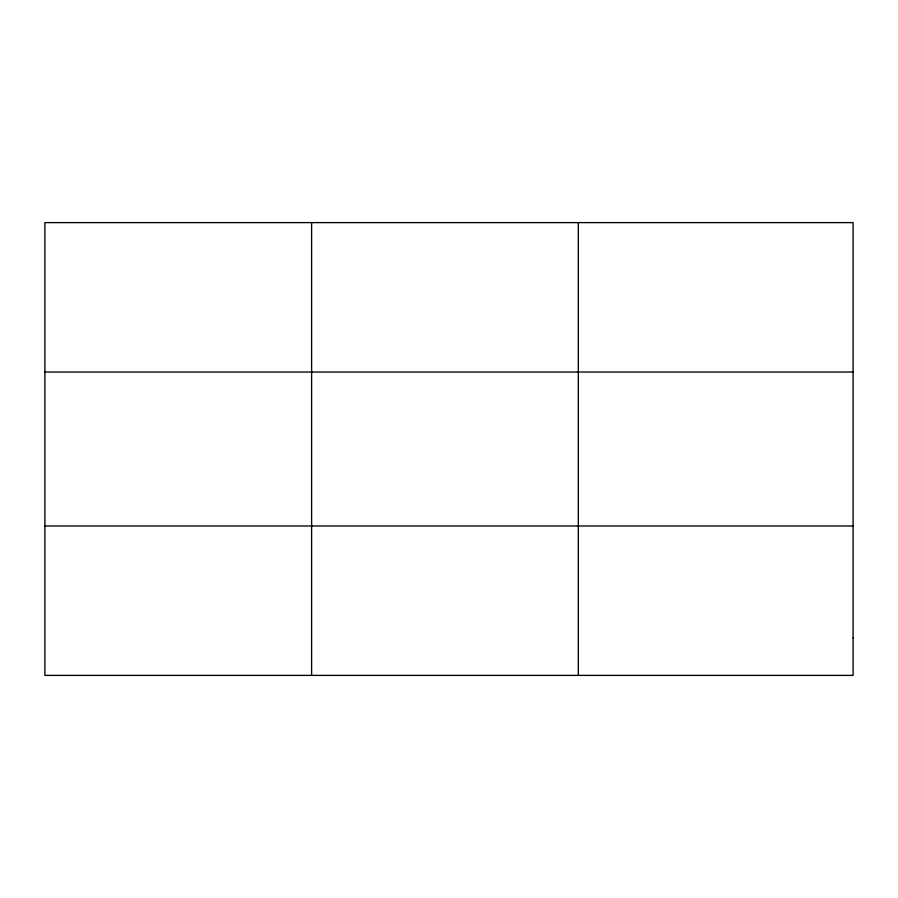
<?xml version="1.0" encoding="UTF-8"?>
<svg xmlns="http://www.w3.org/2000/svg" width="898" height="898" viewBox="0 0 898 898"><rect width="100%" height="100%" fill="white"/><g stroke="black" fill="none" stroke-linecap="round" stroke-linejoin="round"><path stroke-width="1.35" d="M311.606 675.386L311.606 222.614M578.312 675.386L578.312 222.614M44.9 372.03L853.1 372.03M44.9 525.97L853.1 525.97M853.1 638.029L853.1 675.386L44.9 675.386L44.9 222.614L853.1 222.614L853.1 638.029"/></g></svg>
